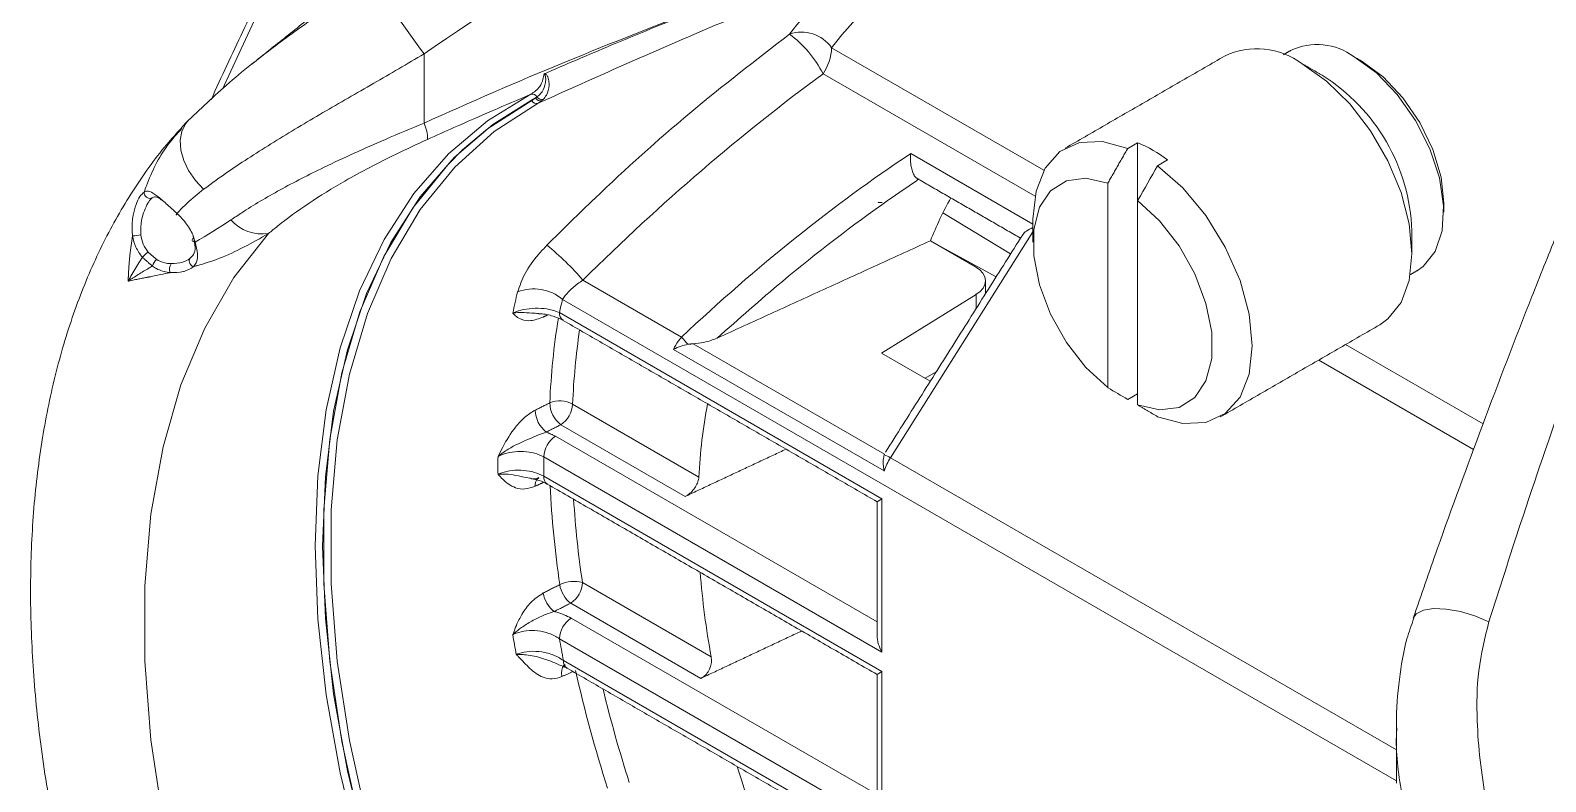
# Model space of a CAD drawing. Extents: x 12.1 to 108.7, y 1 to 80.4.
# Drawn here: x 14.072 to 16.759, y 6.45 to 7.781 of the extents above; entities that cross this region are included whole.
import ezdxf

# ---------------------------------------------------------------- set-up
doc = ezdxf.new("R2010")
doc.units = 0
doc.header["$MEASUREMENT"] = 0
doc.linetypes.add('SLD-Solid', pattern=[0])
doc.layers.get('0').update_dxf_attribs({"linetype": 'CONTINUOUS'})

msp = doc.modelspace()

# ---------------------------------------------------------------- linework, layer by layer
at = {"color": 7, "linetype": 'SLD-Solid', "lineweight": 15}
for p, q in [((14.7706, 7.7396), (14.7706, 7.6169)), ((15.4931, 7.7505), (15.8696, 7.5332)), ((15.8537, 7.4873), (15.4779, 7.7042)), ((14.9681, 7.6614), (14.961, 7.6577)), ((16.0357, 7.5822), (16.0181, 7.572)), ((16.0357, 7.5822), (16.0357, 7.4797)), ((15.6333, 7.563), (15.8501, 7.4378)), ((16.0711, 7.5414), (16.0888, 7.5516)), ((15.9827, 7.5103), (15.9827, 7.148)), ((16.0357, 7.1174), (16.0357, 7.4797)), ((15.8105, 7.3851), (15.6905, 7.4579)), ((15.8501, 7.4241), (15.5974, 7.0239)), ((15.7483, 7.3623), (15.6685, 7.4084)), ((15.7847, 7.3443), (15.682, 7.4006)), ((15.0523, 7.3386), (15.2271, 7.2377)), ((15.7491, 7.3129), (15.5816, 7.2094)), ((15.7491, 7.2877), (15.7491, 7.3129)), ((15.0107, 7.2811), (15.5824, 6.951)), ((16.4946, 6.4509), (15.0161, 7.3044)), ((15.5863, 7.0003), (15.2128, 7.2159)), ((15.2475, 7.2259), (15.5868, 7.03)), ((15.668, 7.1594), (15.5816, 7.2094)), ((16.4044, 7.2244), (16.648, 7.0838)), ((15.659, 7.1646), (15.6784, 7.1758)), ((16.6313, 7.0384), (16.3567, 7.1969)), ((16.0181, 7.1271), (16.0357, 7.1373)), ((15.0339, 7.1188), (15.2578, 6.9896)), ((15.2333, 6.9551), (15.013, 7.0823)), ((15.0036, 7.0619), (15.5736, 6.7329)), ((15.5824, 6.6792), (14.9828, 7.0254)), ((15.5974, 7.0239), (16.4946, 6.506)), ((14.9828, 6.991), (15.5824, 6.6448)), ((15.5824, 6.951), (15.5736, 6.9459)), ((15.5824, 6.951), (15.5824, 6.6792)), ((15.0514, 6.8025), (15.2796, 6.6708)), ((15.2613, 6.6328), (15.0305, 6.766)), ((15.0315, 6.7396), (15.5736, 6.4267)), ((15.5824, 6.373), (15.0107, 6.7031)), ((15.0178, 6.6645), (15.5824, 6.3386)), ((15.5824, 6.6448), (15.5736, 6.6397)), ((15.5824, 6.6448), (15.5824, 6.373))]:
    msp.add_line(p, q, dxfattribs=at)
at = {"color": 7, "linetype": 'SLD-Solid', "lineweight": 15, "flags": 128}
for points in [[(14.4134, 7.6771), (14.4426, 7.741), (14.4881, 7.8394), (14.5218, 7.9079), (14.5558, 7.951), (14.6014, 7.9902), (14.6523, 8.0277), (14.8538, 8.1757), (14.9546, 8.2497), (15.0554, 8.3236), (15.2574, 8.4714), (15.3923, 8.5698), (15.4824, 8.6354), (15.5427, 8.6791), (15.583, 8.7082), (15.61, 8.7276), (15.6281, 8.7405), (15.6402, 8.7491), (15.6484, 8.7549), (15.6538, 8.7587), (15.6575, 8.7612), (15.66, 8.7629), (15.6616, 8.764), (15.6628, 8.7647), (15.6635, 8.7652), (15.6641, 8.7655), (15.6644, 8.7657), (15.6647, 8.7659), (15.6648, 8.7659), (15.6649, 8.766), (15.665, 8.766), (15.6651, 8.7661), (15.6651, 8.7661), (15.6652, 8.7661), (15.6652, 8.7661), (15.6652, 8.7661), (15.6652, 8.7661), (15.6652, 8.7661), (15.6652, 8.7661)], [(16.3274, 7.7221), (16.3707, 7.6915), (16.4118, 7.6511), (16.4487, 7.6031), (16.4794, 7.5498), (16.5026, 7.4938), (16.517, 7.4381), (16.5219, 7.3853), (16.517, 7.3381), (16.5026, 7.299), (16.4794, 7.2698), (16.4649, 7.2594)], [(16.5318, 7.3557), (16.5419, 7.3627), (16.5633, 7.3893), (16.5756, 7.426), (16.5781, 7.4705), (16.5707, 7.52), (16.5537, 7.5715), (16.5282, 7.6217), (16.496, 7.6674), (16.4589, 7.7057), (16.4193, 7.7343)], [(16.5784, 7.4751), (16.5735, 7.5213), (16.559, 7.57), (16.536, 7.618), (16.506, 7.6619), (16.471, 7.6988), (16.4335, 7.7262), (16.4335, 7.7261)], [(14.9598, 5.6258), (14.8831, 5.7612), (14.8139, 5.9), (14.7527, 6.0409), (14.7001, 6.1828), (14.6564, 6.3247), (14.6221, 6.4652), (14.5973, 6.6033), (14.5824, 6.7378), (14.5774, 6.8676), (14.5824, 6.9917), (14.5973, 7.109), (14.6221, 7.2185), (14.6564, 7.3194), (14.7001, 7.4108), (14.7527, 7.492), (14.8139, 7.5622), (14.8831, 7.6211), (14.9598, 7.6679)], [(14.961, 7.6577), (14.8924, 7.6146), (14.8241, 7.556), (14.7637, 7.4862), (14.7117, 7.4055), (14.6686, 7.3148), (14.6347, 7.2148), (14.6103, 7.1062), (14.5956, 6.99), (14.5907, 6.8672), (14.5956, 6.7386), (14.6103, 6.6054), (14.6347, 6.4687), (14.6686, 6.3295), (14.7117, 6.189), (14.7637, 6.0484), (14.8241, 5.9088), (14.8924, 5.7713), (14.9681, 5.6371)], [(14.839, 7.5693), (14.883, 7.6065), (14.9615, 7.657)], [(14.9728, 7.652), (14.8948, 7.6018), (14.8249, 7.5389), (14.7638, 7.4637), (14.712, 7.3769), (14.6701, 7.2794), (14.6382, 7.1719), (14.6168, 7.0555), (14.6061, 6.9312), (14.6061, 6.8002), (14.6168, 6.6635), (14.6382, 6.5224), (14.6701, 6.3782), (14.712, 6.2322), (14.7638, 6.0856), (14.8249, 5.9399), (14.8948, 5.7962), (14.9728, 5.656)], [(14.3797, 7.4996), (14.3651, 7.5153), (14.3531, 7.5326), (14.3444, 7.5508), (14.3394, 7.569), (14.3382, 7.5864), (14.341, 7.6022), (14.3476, 7.6157), (14.3529, 7.6221), (14.3576, 7.6262)], [(15.8501, 7.4465), (15.8556, 7.4965), (15.8719, 7.5372), (15.898, 7.5664), (15.9324, 7.5824), (15.9732, 7.5843), (16.0181, 7.572)], [(14.9615, 5.6492), (14.883, 5.7903), (14.8127, 5.9348), (14.7513, 6.0814), (14.6992, 6.2288), (14.6569, 6.3757), (14.6249, 6.5207), (14.6034, 6.6626), (14.5926, 6.8001), (14.5926, 6.932), (14.6034, 7.057), (14.6249, 7.1741), (14.6569, 7.2821), (14.6992, 7.3803), (14.7513, 7.4675), (14.8127, 7.5432), (14.839, 7.5693)], [(16.0711, 7.5414), (16.1159, 7.5019), (16.1567, 7.4529), (16.1911, 7.3972), (16.2172, 7.3379), (16.2335, 7.2783), (16.239, 7.222), (16.2335, 7.172), (16.2172, 7.1313), (16.1911, 7.1021), (16.1567, 7.0861), (16.1159, 7.0842), (16.0711, 7.0965)], [(15.9827, 7.5103), (15.944, 7.5191), (15.9095, 7.5146), (15.8814, 7.497), (15.8616, 7.4677), (15.8514, 7.4283), (15.8514, 7.3816), (15.8616, 7.3304), (15.8814, 7.2782), (15.9095, 7.2283), (15.944, 7.184), (15.9827, 7.148)], [(16.0357, 7.1174), (16.0745, 7.1086), (16.109, 7.1131), (16.137, 7.1307), (16.1568, 7.16), (16.167, 7.1994), (16.167, 7.2461), (16.1568, 7.2973), (16.137, 7.3495), (16.109, 7.3994), (16.0745, 7.4437), (16.0357, 7.4797)], [(14.3331, 7.4559), (14.3329, 7.4557), (14.332, 7.455), (14.3314, 7.4546), (14.331, 7.4544), (14.3309, 7.4546), (14.3311, 7.4551), (14.3316, 7.4559), (14.3323, 7.457)], [(14.4948, 5.7861), (14.4336, 5.9349), (14.3817, 6.0844), (14.3396, 6.2333), (14.3078, 6.3802), (14.2864, 6.524), (14.2756, 6.6633), (14.2756, 6.797), (14.2864, 6.9239), (14.3078, 7.043), (14.3396, 7.1531), (14.3817, 7.2534), (14.4336, 7.343), (14.4948, 7.4211)], [(14.3646, 7.406), (14.3627, 7.4063), (14.3612, 7.4069), (14.3602, 7.4077), (14.3596, 7.4087), (14.3595, 7.4099), (14.3599, 7.4111), (14.3609, 7.4122), (14.3622, 7.4134)], [(14.3614, 7.3623), (14.3591, 7.3637), (14.3571, 7.3656), (14.3555, 7.3679), (14.3546, 7.3704), (14.3543, 7.3728), (14.3546, 7.3751), (14.3556, 7.377), (14.3572, 7.3784)], [(16.5241, 6.7396), (16.5297, 6.7474), (16.5422, 6.7536), (16.5603, 6.7564), (16.5827, 6.7555), (16.6078, 6.7511), (16.6336, 6.7435), (16.6583, 6.7332)], [(15.0149, 6.6359), (15.0143, 6.6421), (15.0147, 6.6476), (15.016, 6.6521), (15.0183, 6.6555), (15.021, 6.6573)]]:
    msp.add_lwpolyline(points, dxfattribs=at)
at = {"color": 7, "linetype": 'SLD-Solid', "lineweight": 15}
for centre, radius, start, end in [((15.923, 7.4232), 0.5403, 93.5239, 142.7222), ((15.94, 8.621), 1.4644, 210.601, 217.0077), ((15.8761, 7.4242), 0.5764, 126.0172, 142.5731), ((15.4397, 7.7126), 0.0655, 35.364, 108.9812), ((15.3011, 7.6149), 0.1981, 26.8168, 53.7151), ((15.4044, 7.7539), 0.0888, 325.9491, 357.7864), ((16.2472, 7.6133), 0.1352, 53.6074, 115.0822), ((16.354, 7.6479), 0.1083, 52.8951, 115.7945), ((16.1825, 7.4139), 0.3396, 2.0632, 57.9368), ((14.9624, 7.6591), 0.00922, 26.512, 106.1105), ((14.9699, 7.6609), 0.0093, 204.7002, 288.0697), ((14.977, 7.6666), 0.0102, 210.1061, 284.4148), ((14.9793, 7.6691), 0.0105, 214.2007, 283.6876), ((14.7103, 7.5886), 0.0666, 359.5385, 25.1337), ((15.9339, 7.3445), 0.2586, 53.2039, 66.8015), ((14.2844, 7.4937), 0.0102, 174.312, 294.1955), ((16.2254, 7.1899), 0.5983, 150.5286, 158.5757), ((14.4843, 7.4966), 0.0762, 222.4001, 277.9054), ((14.2406, 7.5831), 0.1666, 274.577, 279.6811), ((14.3081, 7.3493), 0.0473, 124.5175, 141.0997), ((14.6644, 7.0015), 0.5139, 40.9905, 50.9144), ((14.3107, 7.3578), 0.0224, 129.2045, 165.2499), ((14.3364, 7.3581), 0.0172, 145.8855, 200.869), ((15.9848, 7.06), 1.0796, 166.1998, 168.2332), ((14.9653, 7.2446), 0.0785, 49.682, 111.6683), ((15.025, 7.2793), 0.0144, 172.814, 235.8738), ((16.0171, 7.0585), 1.0308, 166.1944, 167.5288), ((16.2973, 7.0653), 1.305, 170.9269, 177.552), ((16.3351, 7.0623), 1.3024, 171.6976, 177.5123), ((15.4214, 7.3979), 0.2518, 219.5019, 223.4009), ((15.0114, 7.0801), 0.0448, 59.9248, 113.7567), ((15.044, 7.1223), 0.0506, 181.4562, 232.2583), ((15.0183, 7.1094), 0.0506, 181.4708, 232.2576), ((14.9877, 7.1209), 0.0462, 303.2297, 357.3477), ((16.2512, 6.9368), 0.9949, 169.4279, 176.9596), ((15.0289, 7.0233), 0.0462, 123.2297, 177.3477), ((16.4683, 7.0102), 1.5667, 179.4233, 180.5767), ((16.493, 7.0082), 1.5103, 179.3466, 180.6534), ((15.5677, 6.9752), 0.057, 58.5212, 70.7266), ((14.9825, 6.976), 0.015, 125.439, 190.2015), ((14.9971, 6.9892), 0.0144, 172.814, 235.8738), ((16.8302, 7.0668), 1.8386, 182.8805, 188.3769), ((16.8645, 7.0686), 1.8326, 183.7038, 188.3487), ((15.0359, 6.7486), 0.056, 74.0388, 116.1981), ((15.0622, 6.8067), 0.0516, 188.6708, 232.0926), ((15.0052, 6.8047), 0.0462, 303.2297, 357.3477), ((16.7776, 6.9416), 1.5223, 184.5532, 190.2466), ((15.033, 6.7919), 0.0516, 188.6719, 232.0926), ((15.0568, 6.701), 0.0462, 123.2297, 177.3477), ((17, 7.0584), 2.1012, 189.5405, 190.5131), ((17.0336, 7.0597), 2.0542, 189.9971, 191.0921), ((15.0321, 6.6627), 0.0144, 172.814, 235.8738), ((17.3577, 7.1632), 2.3753, 192.5519, 197.7704), ((17.3841, 7.1685), 2.3622, 193.58, 197.7499), ((17.272, 7.0549), 2.0302, 196.5526, 201.7367)]:
    msp.add_arc(centre, radius, start, end, dxfattribs=at)
for centre, major_axis, ratio, start_param, end_param in [((19.169, 7.5149), (5.4469, 1.2998), 0.337357, 2.232971, 2.425973), ((16.764, 7.0096), (3.5048, 0.8364), 0.337357, 1.926156, 2.093234), ((15.581, 5.8666), (1.4456, 2.1448), 0.522119, 0.968077, 1.205), ((15.6089, 5.9097), (1.2421, 1.844), 0.519337, 0.898367, 1.159868), ((15.8701, 7.4233), (0.0395, 0.0097), 0.352955, 2.012599, 2.789669), ((15.7059, 7.3369), (0.06, 0.0009), 0.587275, 5.506205, 7.059548), ((15.6245, 7.0022), (0.0296, 0.0522), 0.572321, 1.47916, 1.919366), ((15.6036, 6.6915), (-0.0212, 0.0367), 0.577335, 0.785358, 1.570756)]:
    msp.add_ellipse(centre, major_axis=major_axis, ratio=ratio, start_param=start_param, end_param=end_param, dxfattribs=at)
for points, knots in [([(15.6333, 8.7677), (15.5796, 8.7276), (15.4789, 8.6524), (15.3379, 8.5471), (15.2169, 8.4567), (15.1159, 8.3813), (15.0329, 8.3192), (14.9554, 8.2613), (14.8696, 8.1972), (14.764, 8.1185), (14.6696, 8.0474), (14.5905, 7.9895), (14.538, 7.9464), (14.5007, 7.8951), (14.4682, 7.8179), (14.4301, 7.739), (14.4022, 7.6786), (14.3929, 7.6584)], [0, 0, 0, 0, 0.114212, 0.214182, 0.299916, 0.371415, 0.428683, 0.476333, 0.535961, 0.610325, 0.699432, 0.736651, 0.775775, 0.816842, 0.860171, 0.953101, 1, 1, 1, 1]), ([(15.693, 7.9469), (15.6568, 7.9339), (15.5175, 7.8838), (15.2764, 7.7887), (15.0741, 7.6976), (14.9728, 7.652)], [0, 0, 0, 0, 0.149157, 0.574063, 1, 1, 1, 1]), ([(14.3576, 7.6262), (14.3827, 7.65), (14.4335, 7.6983), (14.5189, 7.7635), (14.6027, 7.8229), (14.6536, 7.8578), (14.6795, 7.8756)], [0, 0, 0, 0, 0.296269, 0.600821, 0.797169, 1, 1, 1, 1]), ([(15.28, 7.8271), (15.2788, 7.8266), (15.2697, 7.823), (15.2127, 7.8005), (15.1169, 7.7614), (15.0279, 7.7234), (14.9865, 7.7053), (14.9851, 7.7047)], [0, 0, 0, 0, 0.012866, 0.091618, 0.576835, 0.985034, 1, 1, 1, 1]), ([(14.9884, 7.4004), (15.0167, 7.4284), (15.0987, 7.5094), (15.2405, 7.6372), (15.359, 7.7287), (15.4184, 7.7745)], [0, 0, 0, 0, 0.2079747, 0.6029571, 1, 1, 1, 1]), ([(14.7706, 7.7396), (14.7407, 7.722), (14.6797, 7.6863), (14.5891, 7.6344), (14.5023, 7.5827), (14.4325, 7.5379), (14.3944, 7.5103), (14.3797, 7.4996)], [0, 0, 0, 0, 0.203304, 0.414447, 0.633911, 0.858983, 1, 1, 1, 1]), ([(14.9598, 7.6679), (14.9656, 7.672), (14.9748, 7.6784), (14.9812, 7.6923), (14.9826, 7.7002), (14.9831, 7.7031)], [0, 0, 0, 0, 0.5180864, 0.8253486, 1, 1, 1, 1]), ([(14.9706, 7.6632), (14.9729, 7.6651), (14.9793, 7.6704), (14.9841, 7.6798), (14.9862, 7.69), (14.9865, 7.6959), (14.9857, 7.7006), (14.9849, 7.7027), (14.9843, 7.7032), (14.984, 7.7033), (14.9837, 7.7033), (14.9835, 7.7033), (14.9833, 7.7032), (14.9832, 7.7031), (14.9831, 7.7031)], [0, 0, 0, 0, 0.2144588, 0.6020382, 0.702181, 0.8645856, 0.9422972, 0.9755715, 0.9831552, 0.9864719, 0.9906549, 0.9948579, 0.9954935, 1, 1, 1, 1]), ([(14.9851, 7.7047), (14.9852, 7.7046), (14.9863, 7.7042), (14.9883, 7.7023), (14.9909, 7.6972), (14.9921, 7.6907), (14.9924, 7.6792), (14.9893, 7.668), (14.9838, 7.6613), (14.9818, 7.6589)], [0, 0, 0, 0, 0.00812, 0.048438, 0.130028, 0.293206, 0.393297, 0.782545, 1, 1, 1, 1]), ([(14.9831, 7.7031), (14.9832, 7.7031), (14.9832, 7.7032), (14.9835, 7.7035), (14.984, 7.7041), (14.9847, 7.7045), (14.9851, 7.7047)], [0, 0, 0, 0, 0.054632, 0.112789, 0.5532177, 1, 1, 1, 1]), ([(14.9598, 7.6679), (14.9143, 7.6485), (14.8532, 7.6224), (14.7924, 7.5951), (14.7769, 7.5881)], [0, 0, 0, 0, 0.7445438, 1, 1, 1, 1]), ([(14.3404, 7.6082), (14.3328, 7.5999), (14.3028, 7.5671), (14.2562, 7.5026), (14.2037, 7.4121), (14.1597, 7.3126), (14.1243, 7.2049), (14.0978, 7.0896), (14.0803, 6.9674), (14.0721, 6.8393), (14.0732, 6.7061), (14.0834, 6.5688), (14.1027, 6.4282), (14.1308, 6.2853), (14.1678, 6.1408), (14.2099, 6.0034), (14.2434, 5.9147), (14.2587, 5.8741)], [0, 0, 0, 0, 0.022995, 0.091104, 0.159692, 0.229039, 0.299102, 0.36975, 0.440815, 0.512135, 0.583575, 0.655032, 0.726444, 0.797788, 0.869056, 0.940251, 1, 1, 1, 1]), ([(14.2742, 7.4947), (14.2756, 7.4984), (14.2862, 7.5268), (14.3046, 7.5673), (14.3326, 7.5978), (14.3414, 7.6074)], [0, 0, 0, 0, 0.093873, 0.716413, 1, 1, 1, 1]), ([(14.3531, 7.6219), (14.3515, 7.6205), (14.3468, 7.6162), (14.3431, 7.6116), (14.3406, 7.6085)], [0, 0, 0, 0, 0.32602, 1, 1, 1, 1]), ([(14.4281, 7.4452), (14.4345, 7.4495), (14.4614, 7.4676), (14.5146, 7.499), (14.5992, 7.5424), (14.6875, 7.5822), (14.7477, 7.6074), (14.7706, 7.6169)], [0, 0, 0, 0, 0.0702104, 0.2949798, 0.5254989, 0.8199042, 1, 1, 1, 1]), ([(14.7769, 7.5881), (14.7579, 7.5793), (14.7076, 7.5561), (14.6347, 7.5179), (14.5653, 7.4751), (14.522, 7.4437), (14.5001, 7.4255), (14.4948, 7.4211)], [0, 0, 0, 0, 0.17612, 0.467148, 0.697259, 0.927779, 1, 1, 1, 1]), ([(15.6333, 7.563), (15.6333, 7.5629), (15.6332, 7.5619), (15.6328, 7.557), (15.6328, 7.5485), (15.6343, 7.538), (15.6368, 7.5293), (15.6402, 7.5229), (15.6429, 7.5194), (15.6444, 7.519), (15.6446, 7.519)], [0, 0, 0, 0, 0.004336, 0.062628, 0.285777, 0.481276, 0.654863, 0.817484, 0.981723, 1, 1, 1, 1]), ([(16.0357, 7.4797), (16.0359, 7.48), (16.0477, 7.5005), (16.0595, 7.5211), (16.0711, 7.5414)], [0, 0, 0, 0, 0.0137595, 1, 1, 1, 1]), ([(14.2742, 7.4947), (14.276, 7.4954), (14.2807, 7.4973), (14.29, 7.4935), (14.304, 7.4827), (14.3194, 7.4687), (14.3291, 7.4599), (14.3323, 7.457)], [0, 0, 0, 0, 0.137011, 0.364, 0.629283, 0.878134, 1, 1, 1, 1]), ([(14.3797, 7.4996), (14.3696, 7.4915), (14.3526, 7.4778), (14.3382, 7.463), (14.3323, 7.457)], [0, 0, 0, 0, 0.594486, 1, 1, 1, 1]), ([(15.6482, 7.5179), (15.6464, 7.5167), (15.6283, 7.5045), (15.5456, 7.4475), (15.4264, 7.3565), (15.3285, 7.2698), (15.2902, 7.2358)], [0, 0, 0, 0, 0.014416, 0.144501, 0.665406, 1, 1, 1, 1]), ([(14.2539, 7.4171), (14.2535, 7.4206), (14.2521, 7.4329), (14.2539, 7.4524), (14.2596, 7.4727), (14.2668, 7.488), (14.2718, 7.4925), (14.2742, 7.4947)], [0, 0, 0, 0, 0.107962, 0.374185, 0.589197, 0.794963, 1, 1, 1, 1]), ([(14.2886, 7.4844), (14.2865, 7.4824), (14.2824, 7.4785), (14.2758, 7.4655), (14.2702, 7.4485), (14.2678, 7.4322), (14.2684, 7.4218), (14.2686, 7.4189)], [0, 0, 0, 0, 0.207538, 0.415637, 0.631743, 0.895091, 1, 1, 1, 1]), ([(14.3092, 7.4778), (14.3062, 7.48), (14.2996, 7.4851), (14.2937, 7.4869), (14.29, 7.4851), (14.2886, 7.4844)], [0, 0, 0, 0, 0.334994, 0.746995, 1, 1, 1, 1]), ([(15.5757, 7.4766), (15.5759, 7.4765), (15.5774, 7.4761), (15.5798, 7.4759), (15.5823, 7.4759), (15.5828, 7.476), (15.5829, 7.476)], [0, 0, 0, 0, 0.150454, 0.807066, 0.987343, 1, 1, 1, 1]), ([(14.3323, 7.457), (14.3384, 7.4508), (14.3505, 7.4386), (14.3607, 7.4203), (14.3637, 7.4094), (14.3646, 7.406)], [0, 0, 0, 0, 0.405466, 0.808541, 1, 1, 1, 1]), ([(14.3646, 7.406), (14.3647, 7.406), (14.3854, 7.4179), (14.4068, 7.4316), (14.4281, 7.4452)], [0, 0, 0, 0, 0.0042017, 1, 1, 1, 1]), ([(14.246, 7.3368), (14.246, 7.3373), (14.2461, 7.3391), (14.2462, 7.3411), (14.2462, 7.343), (14.2463, 7.3441), (14.2463, 7.3453), (14.2464, 7.3467), (14.2464, 7.3484), (14.2465, 7.3503), (14.2467, 7.3525), (14.2468, 7.3552), (14.247, 7.3582), (14.2472, 7.3618), (14.2475, 7.366), (14.2479, 7.3709), (14.2485, 7.3766), (14.25, 7.392), (14.2521, 7.4056), (14.2539, 7.4171)], [0, 0, 0, 0, 0.018806, 0.067454, 0.078705, 0.091827, 0.107128, 0.124968, 0.145764, 0.170003, 0.198252, 0.231169, 0.269526, 0.31422, 0.366308, 0.427033, 0.497871, 0.580596, 1, 1, 1, 1]), ([(14.2712, 7.379), (14.2671, 7.3847), (14.2587, 7.396), (14.255, 7.41), (14.2539, 7.417), (14.2539, 7.4171)], [0, 0, 0, 0, 0.500557, 0.99661, 1, 1, 1, 1]), ([(14.2686, 7.4189), (14.2686, 7.4189), (14.2692, 7.4132), (14.2715, 7.4019), (14.278, 7.3928), (14.2813, 7.3883)], [0, 0, 0, 0, 0.003482, 0.505438, 1, 1, 1, 1]), ([(14.4948, 7.4211), (14.4659, 7.4049), (14.4236, 7.3811), (14.3787, 7.3672), (14.3635, 7.3629), (14.3614, 7.3623)], [0, 0, 0, 0, 0.649038, 0.949948, 1, 1, 1, 1]), ([(16.7776, 7.4169), (16.7632, 7.3812), (16.7192, 7.2713), (16.6486, 7.0873), (16.5786, 6.8964), (16.5384, 6.7806), (16.5242, 6.7397)], [0, 0, 0, 0, 0.16509, 0.507227, 0.82599, 1, 1, 1, 1]), ([(14.3572, 7.3784), (14.3589, 7.3801), (14.3607, 7.382), (14.3639, 7.3878), (14.3656, 7.3964), (14.3634, 7.4077), (14.3622, 7.4134)], [0, 0, 0, 0, 0.20455, 0.219488, 0.608375, 1, 1, 1, 1]), ([(14.3646, 7.406), (14.3663, 7.3988), (14.3698, 7.3847), (14.3686, 7.3708), (14.3633, 7.3645), (14.3614, 7.3623)], [0, 0, 0, 0, 0.402472, 0.787771, 1, 1, 1, 1]), ([(14.9884, 7.4004), (14.9833, 7.395), (14.9681, 7.379), (14.9476, 7.3499), (14.9401, 7.3284), (14.9364, 7.3175)], [0, 0, 0, 0, 0.201185, 0.599014, 1, 1, 1, 1]), ([(14.2712, 7.379), (14.2685, 7.3748), (14.2608, 7.3628), (14.2528, 7.349), (14.2473, 7.3391), (14.2462, 7.3371), (14.246, 7.3368)], [0, 0, 0, 0, 0.305776, 0.86263, 0.978394, 1, 1, 1, 1]), ([(14.246, 7.3368), (14.2463, 7.337), (14.2466, 7.3372), (14.247, 7.3375), (14.2483, 7.3384), (14.2509, 7.3401), (14.2594, 7.3457), (14.2698, 7.3522), (14.2814, 7.3591), (14.2868, 7.3622), (14.289, 7.3635)], [0, 0, 0, 0, 0.020272, 0.022872, 0.030261, 0.120489, 0.217558, 0.65024, 0.851932, 1, 1, 1, 1]), ([(14.3203, 7.352), (14.3195, 7.3521), (14.3113, 7.353), (14.3002, 7.3562), (14.2914, 7.3619), (14.289, 7.3635)], [0, 0, 0, 0, 0.071249, 0.747585, 1, 1, 1, 1]), ([(14.2965, 7.3751), (14.2985, 7.374), (14.3057, 7.3699), (14.3148, 7.3681), (14.3215, 7.3678), (14.3221, 7.3678)], [0, 0, 0, 0, 0.246066, 0.926564, 1, 1, 1, 1]), ([(14.3614, 7.3623), (14.3569, 7.3593), (14.3517, 7.3559), (14.3376, 7.352), (14.3285, 7.352), (14.3203, 7.352)], [0, 0, 0, 0, 0.422633, 0.485743, 1, 1, 1, 1]), ([(14.3221, 7.3678), (14.3291, 7.3683), (14.3416, 7.3691), (14.3527, 7.3745), (14.3566, 7.3778), (14.3572, 7.3784)], [0, 0, 0, 0, 0.509811, 0.915613, 1, 1, 1, 1]), ([(16.6583, 6.7332), (16.677, 6.7915), (16.7213, 6.9294), (16.7935, 7.1405), (16.8478, 7.2898), (16.875, 7.3645)], [0, 0, 0, 0, 0.267535, 0.633327, 1, 1, 1, 1]), ([(14.3203, 7.352), (14.3201, 7.3519), (14.3146, 7.3507), (14.3051, 7.3487), (14.293, 7.3462), (14.2857, 7.3447), (14.2798, 7.3436), (14.2752, 7.3427), (14.2695, 7.3416), (14.265, 7.3407), (14.2593, 7.3395), (14.2534, 7.3383), (14.2484, 7.3373), (14.2464, 7.3369), (14.246, 7.3368)], [0, 0, 0, 0, 0.0078954, 0.1970915, 0.3478585, 0.4690723, 0.4874992, 0.5820105, 0.6587454, 0.7211932, 0.7720961, 0.9049253, 0.9830449, 1, 1, 1, 1]), ([(15.0161, 7.3044), (15.0193, 7.3089), (15.0257, 7.318), (15.0394, 7.3297), (15.049, 7.3364), (15.0523, 7.3386)], [0, 0, 0, 0, 0.396075, 0.797134, 1, 1, 1, 1]), ([(14.9279, 7.2802), (14.9297, 7.281), (14.9368, 7.2841), (14.952, 7.2879), (14.973, 7.2893), (14.994, 7.2872), (15.0051, 7.2831), (15.0107, 7.2811)], [0, 0, 0, 0, 0.075653, 0.298165, 0.527692, 0.762957, 1, 1, 1, 1]), ([(14.9279, 7.2802), (14.928, 7.2802), (14.9288, 7.2803), (14.9335, 7.281), (14.9444, 7.2816), (14.9591, 7.2804), (14.9696, 7.2797), (14.9735, 7.2794)], [0, 0, 0, 0, 0.0057064, 0.0659431, 0.3707196, 0.765561, 1, 1, 1, 1]), ([(14.982, 7.2732), (14.9743, 7.2704), (14.9599, 7.2653), (14.9444, 7.2677), (14.9349, 7.273), (14.9302, 7.2776), (14.9282, 7.2798), (14.9279, 7.2801), (14.9279, 7.2802)], [0, 0, 0, 0, 0.3152567, 0.5914836, 0.8169934, 0.9687926, 0.9968353, 1, 1, 1, 1]), ([(14.9735, 7.279), (14.9746, 7.279), (14.9837, 7.279), (14.9996, 7.275), (15.0128, 7.2701), (15.0168, 7.2674), (15.0168, 7.2673)], [0, 0, 0, 0, 0.0684982, 0.532435, 0.9961449, 1, 1, 1, 1]), ([(15.2128, 7.2159), (15.2154, 7.2208), (15.2195, 7.2283), (15.2251, 7.2352), (15.2271, 7.2377)], [0, 0, 0, 0, 0.6466905, 1, 1, 1, 1]), ([(15.2902, 7.2358), (15.2826, 7.2329), (15.2694, 7.2279), (15.2541, 7.2265), (15.2475, 7.2259)], [0, 0, 0, 0, 0.575319, 1, 1, 1, 1]), ([(15.2128, 7.2159), (15.2128, 7.216), (15.2169, 7.2179), (15.225, 7.2215), (15.2344, 7.2238), (15.2384, 7.2248)], [0, 0, 0, 0, 0.008868, 0.572493, 1, 1, 1, 1]), ([(15.9827, 7.148), (15.9829, 7.1479), (15.9946, 7.1409), (16.0064, 7.134), (16.0181, 7.1271)], [0, 0, 0, 0, 0.0137595, 1, 1, 1, 1]), ([(14.9017, 7.026), (14.9018, 7.0261), (14.9045, 7.0316), (14.9135, 7.0495), (14.9282, 7.0739), (14.9489, 7.0966), (14.9614, 7.1043), (14.9677, 7.1081)], [0, 0, 0, 0, 0.002802, 0.172015, 0.55712, 0.778452, 1, 1, 1, 1]), ([(14.9873, 7.0694), (14.9827, 7.0678), (14.9727, 7.0644), (14.9499, 7.0541), (14.9282, 7.0446), (14.9104, 7.033), (14.9046, 7.0285), (14.9018, 7.0261), (14.9017, 7.026)], [0, 0, 0, 0, 0.152597, 0.335216, 0.766583, 0.880806, 0.996721, 1, 1, 1, 1]), ([(14.9828, 7.0254), (14.9775, 7.0278), (14.967, 7.0327), (14.947, 7.0355), (14.9266, 7.0345), (14.9113, 7.0305), (14.9039, 7.027), (14.9017, 7.026)], [0, 0, 0, 0, 0.2274696, 0.4548534, 0.6822373, 0.9095843, 1, 1, 1, 1]), ([(15.5865, 7.0291), (15.5857, 7.0261), (15.5843, 7.0203), (15.5845, 7.0099), (15.5856, 7.0032), (15.5863, 7.0004), (15.5863, 7.0003)], [0, 0, 0, 0, 0.378286, 0.740602, 0.992265, 1, 1, 1, 1]), ([(14.9017, 6.9945), (14.9039, 6.9954), (14.9113, 6.9985), (14.9266, 7.0017), (14.947, 7.002), (14.967, 6.9986), (14.9775, 6.9935), (14.9828, 6.991)], [0, 0, 0, 0, 0.090605, 0.317992, 0.545361, 0.772689, 1, 1, 1, 1]), ([(14.9017, 6.9945), (14.9018, 6.9945), (14.9046, 6.9947), (14.9104, 6.995), (14.9282, 6.9945), (14.9458, 6.9895), (14.96, 6.9872), (14.9614, 6.987)], [0, 0, 0, 0, 0.004613, 0.167678, 0.328362, 0.935191, 1, 1, 1, 1]), ([(14.9677, 6.9733), (14.9614, 6.9712), (14.9489, 6.9669), (14.9282, 6.9706), (14.9135, 6.9818), (14.9045, 6.9915), (14.9018, 6.9944), (14.9017, 6.9945)], [0, 0, 0, 0, 0.221548, 0.44288, 0.827985, 0.997198, 1, 1, 1, 1]), ([(14.9613, 6.9863), (14.966, 6.9854), (14.9771, 6.9835), (14.9846, 6.9795), (14.9889, 6.9772)], [0, 0, 0, 0, 0.432189, 1, 1, 1, 1]), ([(14.9743, 6.9887), (14.9739, 6.9884), (14.9708, 6.9867), (14.9665, 6.9861), (14.9642, 6.9865), (14.963, 6.9867)], [0, 0, 0, 0, 0.080096, 0.528888, 1, 1, 1, 1]), ([(15.2578, 6.9896), (15.2574, 6.9868), (15.2565, 6.9812), (15.2521, 6.9722), (15.2459, 6.964), (15.2392, 6.9582), (15.2349, 6.956), (15.2333, 6.9551)], [0, 0, 0, 0, 0.216609, 0.433176, 0.650777, 0.869529, 1, 1, 1, 1]), ([(14.9279, 6.7101), (14.9279, 6.7102), (14.9282, 6.7112), (14.9302, 6.7168), (14.9349, 6.729), (14.9444, 6.748), (14.9599, 6.7696), (14.9743, 6.7791), (14.982, 6.7842)], [0, 0, 0, 0, 0.003165, 0.031207, 0.183007, 0.408516, 0.684743, 1, 1, 1, 1]), ([(15.0013, 6.7512), (14.9947, 6.7491), (14.9812, 6.7447), (14.9618, 6.7345), (14.9444, 6.7239), (14.9335, 6.7155), (14.9288, 6.711), (14.928, 6.7102), (14.9279, 6.7101)], [0, 0, 0, 0, 0.24586, 0.504617, 0.760113, 0.957329, 0.996307, 1, 1, 1, 1]), ([(15.0013, 6.7512), (15.0022, 6.751), (15.0134, 6.7483), (15.0228, 6.7438), (15.0315, 6.7396)], [0, 0, 0, 0, 0.081826, 1, 1, 1, 1]), ([(15.0107, 6.7031), (15.0047, 6.7065), (14.9934, 6.7131), (14.9725, 6.7176), (14.9522, 6.7177), (14.9371, 6.7144), (14.9299, 6.7111), (14.9279, 6.7101)], [0, 0, 0, 0, 0.252206, 0.478104, 0.698136, 0.91548, 1, 1, 1, 1]), ([(16.5253, 6.7392), (16.521, 6.7272), (16.5085, 6.6925), (16.4988, 6.6294), (16.4934, 6.5761), (16.4948, 6.5468), (16.4949, 6.5443)], [0, 0, 0, 0, 0.1964791, 0.5663477, 0.9630735, 1, 1, 1, 1]), ([(16.6842, 6.2831), (16.6729, 6.3279), (16.6501, 6.4186), (16.6359, 6.5414), (16.6375, 6.6482), (16.6513, 6.7046), (16.6583, 6.7332)], [0, 0, 0, 0, 0.296269, 0.600821, 0.797169, 1, 1, 1, 1]), ([(14.9341, 6.675), (14.9357, 6.6757), (14.9428, 6.6785), (14.9579, 6.6813), (14.9794, 6.6803), (15.0008, 6.6747), (15.0122, 6.6679), (15.0178, 6.6645)], [0, 0, 0, 0, 0.06622, 0.289538, 0.521764, 0.760041, 1, 1, 1, 1]), ([(14.9341, 6.675), (14.9342, 6.675), (14.9365, 6.6751), (14.9421, 6.6752), (14.9571, 6.6744), (14.9809, 6.669), (15, 6.6611), (15.0096, 6.6572)], [0, 0, 0, 0, 0.003789, 0.107041, 0.248883, 0.625597, 1, 1, 1, 1]), ([(15.0149, 6.6359), (15.0092, 6.6341), (14.9978, 6.6305), (14.9775, 6.635), (14.9575, 6.6496), (14.9436, 6.6656), (14.9355, 6.6737), (14.9342, 6.675), (14.9341, 6.675)], [0, 0, 0, 0, 0.174609, 0.349137, 0.641913, 0.941152, 0.997522, 1, 1, 1, 1]), ([(15.2796, 6.6708), (15.2799, 6.6676), (15.2805, 6.6612), (15.2779, 6.651), (15.273, 6.6421), (15.267, 6.6359), (15.2629, 6.6337), (15.2613, 6.6328)], [0, 0, 0, 0, 0.220859, 0.441926, 0.657693, 0.867325, 1, 1, 1, 1]), ([(15.0094, 6.6568), (15.0146, 6.6551), (15.0203, 6.6532), (15.0237, 6.6509), (15.0239, 6.6508)], [0, 0, 0, 0, 0.921379, 1, 1, 1, 1]), ([(16.4952, 6.5444), (16.495, 6.5418), (16.4923, 6.5046), (16.5029, 6.4282), (16.5213, 6.332), (16.5388, 6.2723), (16.5455, 6.2493)], [0, 0, 0, 0, 0.026971, 0.39166, 0.765668, 1, 1, 1, 1])]:
    msp.add_open_spline(points, degree=3, knots=knots, dxfattribs=at)
for points in [[(14.954, 8.1114), (14.4651, 7.7214)], [(16.3068, 7.7455), (16.294, 7.738)], [(16.1899, 7.7357), (15.9071, 7.5724)], [(16.3628, 7.7017), (16.3274, 7.7221)], [(16.4335, 7.7261), (16.4194, 7.7343)], [(14.9615, 7.657), (14.9681, 7.6614)], [(14.9681, 7.6614), (14.9706, 7.6632)], [(14.9818, 7.6589), (14.9795, 7.6567)], [(14.9795, 7.6567), (14.9728, 7.652)], [(16.0181, 7.572), (15.9827, 7.5103)], [(15.6445, 7.5188), (15.8281, 7.4129)], [(16.5784, 7.4588), (16.5784, 7.4751)], [(15.8501, 7.4465), (15.8501, 7.4057)], [(14.3622, 7.4134), (14.3611, 7.417)], [(15.8319, 7.4189), (15.5888, 7.0339)], [(16.5219, 7.3853), (16.5219, 7.4261)], [(14.2813, 7.3883), (14.2965, 7.3751)], [(15.2902, 7.2358), (15.6685, 7.4084)], [(14.289, 7.3635), (14.2712, 7.379)], [(15.7659, 7.3144), (15.7659, 7.3376)], [(16.519, 7.3483), (16.5318, 7.3557)], [(14.9893, 7.2766), (14.982, 7.2732)], [(15.0169, 7.2673), (15.5736, 6.9459)], [(16.1821, 7.0961), (16.4649, 7.2594)], [(15.2384, 7.2248), (15.2475, 7.2259)], [(14.9677, 7.1081), (14.9934, 7.121)], [(16.0711, 7.0965), (16.0357, 7.1174)], [(15.013, 7.0823), (14.9873, 7.0694)], [(14.9873, 7.0694), (15.0036, 7.0619)], [(15.2333, 6.9551), (15.4124, 7.039)], [(15.5868, 7.03), (15.5865, 7.0291)], [(14.9823, 6.9801), (14.9677, 6.9733)], [(14.989, 6.9772), (15.5736, 6.6397)], [(15.5736, 6.9459), (15.5736, 6.7088)], [(14.982, 6.7842), (15.0112, 6.7989)], [(15.0305, 6.766), (15.0013, 6.7512)], [(15.2613, 6.6328), (15.4402, 6.7168)], [(15.0344, 6.6448), (15.0149, 6.6359)], [(15.0241, 6.6508), (15.5736, 6.3335)], [(15.5736, 6.6397), (15.5736, 6.4026)], [(16.4946, 6.5458), (16.4946, 6.4471)]]:
    msp.add_open_spline(points, degree=1, dxfattribs=at)

doc.saveas('drawing.dxf')
